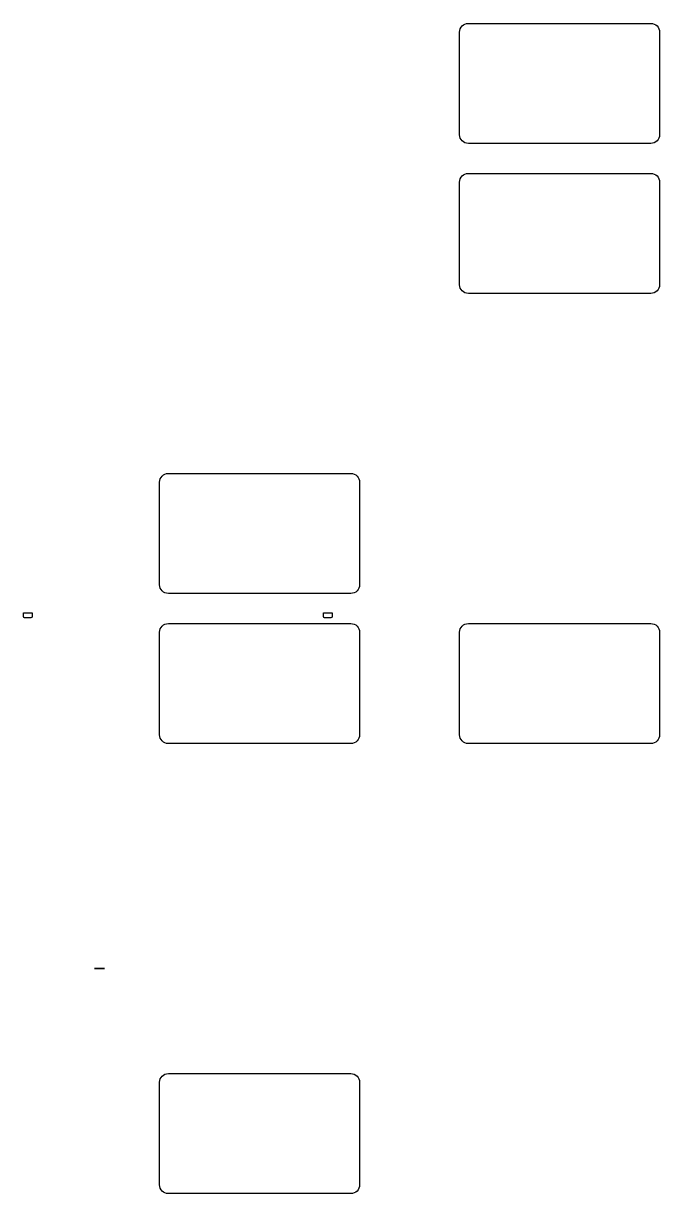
# Model space of a CAD drawing. Header units: inches. Extents: x -2 to 252, y -4 to 336.
# Drawn here: x 5.5 to 30.95, y 47.78 to 94.58 of the extents above; entities that cross this region are included whole.
import ezdxf

# ---------------------------------------------------------------- set-up
doc = ezdxf.new("R2010")
doc.units = ezdxf.units.IN
doc.header["$MEASUREMENT"] = 0
doc.layers.add('M-ENCL', color=171, linetype='Continuous')

msp = doc.modelspace()

# ---------------------------------------------------------------- linework, layer by layer
at = {"layer": 'M-ENCL'}
for points in [[(23.3, 94.575), (30.6, 94.575, -0.41421356), (30.95, 94.225), (30.95, 90.125, -0.41421356), (30.6, 89.775), (23.3, 89.775, -0.41421356), (22.95, 90.125), (22.95, 94.225, -0.41421356)], [(23.3, 88.575), (30.6, 88.575, -0.41421356), (30.95, 88.225), (30.95, 84.125, -0.41421356), (30.6, 83.775), (23.3, 83.775, -0.41421356), (22.95, 84.125), (22.95, 88.225, -0.41421356)], [(11.3, 76.575), (18.6, 76.575, -0.41421356), (18.95, 76.225), (18.95, 72.125, -0.41421356), (18.6, 71.775), (11.3, 71.775, -0.41421356), (10.95, 72.125), (10.95, 76.225, -0.41421356)], [(5.5, 71), (5.85, 71), (5.85, 70.85, -0.41421356), (5.8, 70.8), (5.55, 70.8, -0.41421356), (5.5, 70.85)], [(17.5, 71), (17.85, 71), (17.85, 70.85, -0.41421356), (17.8, 70.8), (17.55, 70.8, -0.41421356), (17.5, 70.85)], [(11.3, 70.575), (18.6, 70.575, -0.41421356), (18.95, 70.225), (18.95, 66.125, -0.41421356), (18.6, 65.775), (11.3, 65.775, -0.41421356), (10.95, 66.125), (10.95, 70.225, -0.41421356)], [(23.3, 70.575), (30.6, 70.575, -0.41421356), (30.95, 70.225), (30.95, 66.125, -0.41421356), (30.6, 65.775), (23.3, 65.775, -0.41421356), (22.95, 66.125), (22.95, 70.225, -0.41421356)], [(11.3, 52.575), (18.6, 52.575, -0.41421356), (18.95, 52.225), (18.95, 48.125, -0.41421356), (18.6, 47.775), (11.3, 47.775, -0.41421356), (10.95, 48.125), (10.95, 52.225, -0.41421356)]]:
    msp.add_lwpolyline(points, format="xyb", close=True, dxfattribs=at)
at = {"layer": 'M-ENCL', "elevation": 0.1}
msp.add_lwpolyline([(8.75, 56.775), (8.35, 56.775), (8.35, 56.775), (8.75, 56.775)], close=True, dxfattribs=at)

doc.saveas('drawing.dxf')
